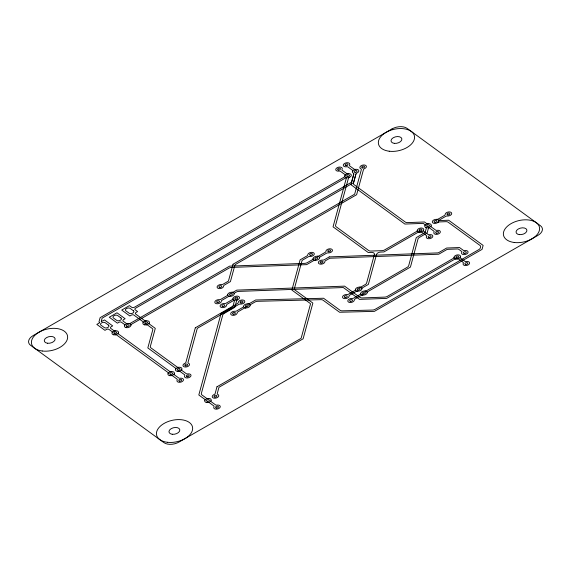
<?xml version="1.0" encoding="UTF-8"?>
<svg xmlns="http://www.w3.org/2000/svg" width="571" height="571" viewBox="0 0 571 571"><rect width="100%" height="100%" fill="white"/><g stroke="black" fill="none" stroke-linecap="round" stroke-linejoin="round"><path stroke-width="0.86" d="M428.022 223.725A1.841 1.092 -12.8 0 1 426.53 223.468L424.496 221.983L407.608 222.604A3.683 2.191 -12.8 0 1 405.267 222.033L354.063 184.654A3.683 2.191 -12.8 0 1 353.456 183.077L355.947 173.955A1.841 1.092 -12.8 0 1 356.975 172.984A3.312 1.97 -12.8 0 0 358.367 169.915A3.312 1.97 -12.8 0 0 353.563 170.094A3.312 1.97 -12.8 0 0 353.299 173.127A1.841 1.092 -12.8 0 1 353.813 174.034L351.729 181.706A1.841 1.092 -12.8 0 1 350.987 182.534L134.371 307.277A1.841 1.092 -12.8 0 1 131.844 307.369L129.446 305.621L121.73 310.06L129.86 315.999L131.351 315.142A1.841 1.092 -12.8 0 1 133.871 315.049L142.85 321.601A1.841 1.092 -12.8 0 1 143.071 322.594M355.954 173.955L353.592 182.67L135.62 308.19A1.841 1.092 -12.8 0 0 135.177 309.803L137.575 311.552L136.091 312.408A1.841 1.092 -12.8 0 0 135.655 314.021L144.627 320.581A1.841 1.092 -12.8 0 0 146.119 320.838M353.806 174.034L350.901 184.669L404.868 224.06L423.232 223.382L424.745 224.489A1.841 1.092 -12.8 0 1 424.967 225.481M101.381 321.53L104.536 319.967L112.673 325.898L111.181 326.755A1.841 1.092 -12.8 0 0 110.745 328.368L113.736 330.552A1.841 1.092 -12.8 0 0 115.221 330.809M101.26 321.437L101.973 318.632A1.841 1.092 -12.8 0 1 102.716 317.804L345.277 178.123A1.841 1.092 -12.8 0 1 346.94 177.752A3.312 1.97 -12.8 0 0 351.322 175.176A3.312 1.97 -12.8 0 0 346.761 174.055A3.312 1.97 -12.8 0 0 345.762 177.46A1.841 1.092 -12.8 0 1 346.276 178.373L333.043 226.83L368.231 252.51L371.443 252.396A3.683 2.191 -12.8 0 1 374.39 254.545L366.632 282.973A3.683 2.191 -12.8 0 1 365.14 284.622L361.443 286.756A1.841 1.092 -12.8 0 1 359.78 287.134M355.576 169.366A1.841 1.092 -12.8 0 1 354.091 169.109L349.83 165.997A1.841 1.092 -12.8 0 1 349.609 165.012A3.312 1.97 -12.8 0 0 347.296 162.706A3.312 1.97 -12.8 0 0 343.299 165.005A3.312 1.97 -12.8 0 0 346.554 166.768A1.841 1.092 -12.8 0 1 348.046 167.025L352.307 170.137A1.841 1.092 -12.8 0 1 352.528 171.122M348.046 173.705A1.841 1.092 -12.8 0 1 346.554 173.448L342.293 170.336A1.841 1.092 -12.8 0 1 342.079 169.344A3.312 1.97 -12.8 0 0 339.759 167.046A3.312 1.97 -12.8 0 0 335.769 169.337A3.312 1.97 -12.8 0 0 339.024 171.1A1.841 1.092 -12.8 0 1 340.516 171.364L344.777 174.469A1.841 1.092 -12.8 0 1 344.998 175.461M344.798 176.189A1.841 1.092 -12.8 0 1 344.027 177.21L100.118 317.669L99.047 321.587A1.841 1.092 -12.8 0 0 99.354 322.372M99.375 322.394A0.735 0.435 -12.8 0 1 99.197 323.036L96.827 324.407L104.957 330.345L106.442 329.488A1.841 1.092 -12.8 0 1 108.961 329.396L111.952 331.573A1.841 1.092 -12.8 0 1 112.173 332.565M127.676 323.636A1.841 1.092 -12.8 0 1 126.191 323.379L123.2 321.195A1.841 1.092 -12.8 0 1 123.636 319.582L125.12 318.725L116.991 312.794L109.282 317.233L117.412 323.172L118.896 322.315A1.841 1.092 -12.8 0 1 121.416 322.222L124.407 324.407A1.841 1.092 -12.8 0 1 124.628 325.391M431.098 225.973A1.841 1.092 -12.8 0 0 431.319 226.965L435.58 230.07A1.841 1.092 -12.8 0 0 437.065 230.334A3.312 1.97 -12.8 0 1 440.32 232.09A3.312 1.97 -12.8 0 1 436.33 234.388A3.312 1.97 -12.8 0 1 434.017 232.09A1.841 1.092 -12.8 0 0 433.796 231.098L429.535 227.986A1.841 1.092 -12.8 0 0 428.043 227.729A3.312 1.97 -12.8 0 1 424.995 225.431A3.312 1.97 -12.8 0 1 430.263 223.946A3.312 1.97 -12.8 0 1 429.413 227.344A1.841 1.092 -12.8 0 0 428.4 228.307L427.144 232.961L419.478 237.379A3.683 2.191 -12.8 0 0 417.993 239.035L410.435 267.085L367.981 291.531A1.841 1.092 -12.8 0 0 367.21 292.559M436.679 219.343A1.841 1.092 -12.8 0 0 438.342 218.971L444.409 215.481A1.841 1.092 -12.8 0 0 445.18 214.453A3.312 1.97 -12.8 0 1 448.813 211.927A3.312 1.97 -12.8 0 1 451.618 213.975A3.312 1.97 -12.8 0 1 447.321 216.016A1.841 1.092 -12.8 0 0 445.658 216.395L439.599 219.885A1.841 1.092 -12.8 0 0 438.828 220.913A3.312 1.97 -12.8 0 1 434.367 223.425A3.312 1.97 -12.8 0 1 433.189 220.356A3.312 1.97 -12.8 0 1 438.521 220.12A1.841 1.092 -12.8 0 0 439.856 220.556L448.635 220.228L483.13 245.409L482.045 249.384L374.419 311.359L339.588 312.258L323.129 300.246A3.683 2.191 -12.8 0 0 320.845 299.668L257.642 301.302A3.683 2.191 -12.8 0 0 254.873 302.066L250.855 304.386A1.841 1.092 -12.8 0 0 250.084 305.406M243.56 306.37A1.841 1.092 -12.8 0 1 242.789 307.391L236.722 310.888A1.841 1.092 -12.8 0 1 235.059 311.259A3.312 1.97 -12.8 0 0 230.77 313.301A3.312 1.97 -12.8 0 0 233.575 315.349A3.312 1.97 -12.8 0 0 237.208 312.822A1.841 1.092 -12.8 0 1 237.971 311.802L244.038 308.304A1.841 1.092 -12.8 0 1 245.701 307.933M181.764 369.551A1.841 1.092 -12.8 0 0 181.985 370.543L186.246 373.655A1.841 1.092 -12.8 0 0 187.738 373.912A3.312 1.97 -12.8 0 1 190.992 375.675A3.312 1.97 -12.8 0 1 187.002 377.973A3.312 1.97 -12.8 0 1 184.69 375.668A1.841 1.092 -12.8 0 0 184.469 374.676L180.208 371.564A1.841 1.092 -12.8 0 0 178.716 371.307M174.234 373.891A1.841 1.092 -12.8 0 0 174.455 374.876L178.716 377.988A1.841 1.092 -12.8 0 0 180.208 378.245A3.312 1.97 -12.8 0 1 183.462 380.008A3.312 1.97 -12.8 0 1 179.472 382.306A3.312 1.97 -12.8 0 1 177.153 380A1.841 1.092 -12.8 0 0 176.939 379.016L172.678 375.904A1.841 1.092 -12.8 0 0 171.186 375.647M211.02 400.742A1.841 1.092 -12.8 0 0 211.241 401.734L215.503 404.839A1.841 1.092 -12.8 0 0 216.987 405.103A3.312 1.97 -12.8 0 1 220.242 406.859A3.312 1.97 -12.8 0 1 216.252 409.157A3.312 1.97 -12.8 0 1 213.939 406.859A1.841 1.092 -12.8 0 0 213.718 405.867L209.457 402.755A1.841 1.092 -12.8 0 0 207.972 402.498M423.568 230.306A1.841 1.092 -12.8 0 0 423.782 231.298L428.043 234.41A1.841 1.092 -12.8 0 0 429.535 234.667A3.312 1.97 -12.8 0 1 432.789 236.43A3.312 1.97 -12.8 0 1 428.8 238.728A3.312 1.97 -12.8 0 1 426.487 236.423A1.841 1.092 -12.8 0 0 426.266 235.438L422.005 232.326A1.841 1.092 -12.8 0 0 420.513 232.069M317.433 256.222A1.841 1.092 -12.8 0 0 319.096 255.851L325.163 252.353A1.841 1.092 -12.8 0 0 325.934 251.326A3.312 1.97 -12.8 0 1 329.567 248.806A3.312 1.97 -12.8 0 1 332.372 250.855A3.312 1.97 -12.8 0 1 328.075 252.896A1.841 1.092 -12.8 0 0 326.412 253.267L320.345 256.757A1.841 1.092 -12.8 0 0 319.582 257.785A3.312 1.97 -12.8 0 1 314.778 260.255A3.312 1.97 -12.8 0 1 314.592 256.814A3.312 1.97 -12.8 0 1 319.574 257.728M229.827 296.342A1.841 1.092 -12.8 0 0 228.164 296.713L222.098 300.21A1.841 1.092 -12.8 0 0 221.327 301.231A3.312 1.97 -12.8 0 1 217.694 303.758A3.312 1.97 -12.8 0 1 214.889 301.709A3.312 1.97 -12.8 0 1 219.185 299.668A1.841 1.092 -12.8 0 0 220.849 299.297L226.908 295.799A1.841 1.092 -12.8 0 0 227.679 294.779M234.203 293.758A3.312 1.97 -12.8 0 1 229.406 296.285A3.312 1.97 -12.8 0 1 229.221 292.844A3.312 1.97 -12.8 0 1 234.203 293.758A1.841 1.092 -12.8 0 1 234.974 292.795L236.073 292.159A3.683 2.191 -12.8 0 1 238.778 291.396L343.307 287.541L359.537 299.39L386.688 298.383L454.502 259.334A1.841 1.092 -12.8 0 1 456.165 258.963M232.975 298.64A1.841 1.092 -12.8 0 1 232.204 299.668L226.137 303.158A1.841 1.092 -12.8 0 1 224.474 303.536A3.312 1.97 -12.8 0 0 220.185 305.571A3.312 1.97 -12.8 0 0 222.99 307.619A3.312 1.97 -12.8 0 0 226.623 305.1A1.841 1.092 -12.8 0 1 227.386 304.072L233.453 300.582A1.841 1.092 -12.8 0 1 235.116 300.203A3.312 1.97 -12.8 0 0 239.499 297.634A3.312 1.97 -12.8 0 0 234.938 296.513A3.312 1.97 -12.8 0 0 233.939 299.918A1.841 1.092 -12.8 0 1 234.445 300.824L233.068 305.892A3.683 2.191 -12.8 0 1 231.576 307.541L221.034 313.615L198.815 394.989L204.675 399.257A1.841 1.092 -12.8 0 1 204.889 400.25M357.539 291.217A1.841 1.092 -12.8 0 0 355.876 291.595L349.816 295.086A1.841 1.092 -12.8 0 0 349.045 296.113A3.312 1.97 -12.8 0 1 345.412 298.633A3.312 1.97 -12.8 0 1 342.607 296.592A3.312 1.97 -12.8 0 1 346.897 294.55A1.841 1.092 -12.8 0 0 348.56 294.172L354.627 290.682A1.841 1.092 -12.8 0 0 355.398 289.654M460.347 257.164A1.841 1.092 -12.8 0 0 460.569 258.149L464.83 261.261A1.841 1.092 -12.8 0 0 466.321 261.518A3.312 1.97 -12.8 0 1 469.576 263.281A3.312 1.97 -12.8 0 1 465.586 265.579A3.312 1.97 -12.8 0 1 463.274 263.281A1.841 1.092 -12.8 0 0 463.052 262.289L458.791 259.177A1.841 1.092 -12.8 0 0 457.3 258.92M362.835 295.086A1.841 1.092 -12.8 0 0 361.172 295.457L355.105 298.947A1.841 1.092 -12.8 0 0 354.334 299.975A3.312 1.97 -12.8 0 1 350.701 302.502A3.312 1.97 -12.8 0 1 347.896 300.453A3.312 1.97 -12.8 0 1 352.193 298.412A1.841 1.092 -12.8 0 0 353.856 298.033L359.923 294.543A1.841 1.092 -12.8 0 0 360.686 293.515M118.304 333.057A1.841 1.092 -12.8 0 0 118.518 334.049L169.666 371.386A1.841 1.092 -12.8 0 0 171.157 371.642M115.249 334.813A1.841 1.092 -12.8 0 1 116.741 335.07L167.888 372.406A1.841 1.092 -12.8 0 1 168.11 373.398M128.81 323.593A1.841 1.092 -12.8 0 0 130.474 323.222L229.613 266.129L304.671 263.359A3.683 2.191 -12.8 0 0 307.376 262.596L312.287 259.769A1.841 1.092 -12.8 0 0 313.058 258.742M130.952 325.163A1.841 1.092 -12.8 0 1 131.723 324.135L228.9 268.177A3.683 2.191 -12.8 0 1 231.605 267.414L306.663 264.644L313.536 260.683A1.841 1.092 -12.8 0 1 315.199 260.312M419.385 232.104A1.841 1.092 -12.8 0 0 417.722 232.483L383.94 251.932L380.729 252.054A3.683 2.191 -12.8 0 0 376.532 254.466L368.359 284.408L362.692 287.67A1.841 1.092 -12.8 0 0 361.921 288.698M417.237 230.541A1.841 1.092 -12.8 0 1 416.466 231.569L384.654 249.891A3.683 2.191 -12.8 0 1 381.949 250.655L370.972 251.054A3.683 2.191 -12.8 0 1 368.63 250.483L336.205 226.808A3.683 2.191 -12.8 0 1 335.598 225.238L348.417 178.288A1.841 1.092 -12.8 0 1 349.438 177.324M149.202 323.086A1.841 1.092 -12.8 0 0 149.416 324.071L155.298 328.368L150.38 346.333A3.683 2.191 -12.8 0 0 150.987 347.91L177.196 367.046A1.841 1.092 -12.8 0 0 178.687 367.303M146.147 324.842A1.841 1.092 -12.8 0 1 147.639 325.099L152.136 328.382A3.683 2.191 -12.8 0 1 152.743 329.959L147.825 347.925L175.418 368.067A1.841 1.092 -12.8 0 1 175.64 369.059M425.738 227.486A1.841 1.092 -12.8 0 1 426.252 228.393L425.152 232.476L416.259 237.6L408.7 265.651A3.683 2.191 -12.8 0 1 407.216 267.314L366.732 290.618A1.841 1.092 -12.8 0 1 365.069 290.996M232.062 292.252A1.841 1.092 -12.8 0 0 233.725 291.881L236.787 290.118L344.57 286.135L359.937 297.355A3.683 2.191 -12.8 0 0 362.278 297.934L384.697 297.106A3.683 2.191 -12.8 0 0 387.402 296.342L453.253 258.42A1.841 1.092 -12.8 0 0 454.024 257.393M237.615 299.782A1.841 1.092 -12.8 0 0 236.594 300.746L234.795 307.326L224.246 313.4A3.683 2.191 -12.8 0 0 222.761 315.049L201.37 393.39A3.683 2.191 -12.8 0 0 201.977 394.968L206.452 398.237A1.841 1.092 -12.8 0 0 207.944 398.494M247.942 303.843A1.841 1.092 -12.8 0 0 249.606 303.472L255.637 299.996L323.557 298.24L340.016 310.253A3.683 2.191 -12.8 0 0 342.3 310.831L372.413 310.053A3.683 2.191 -12.8 0 0 375.183 309.289L478.826 249.606A3.683 2.191 -12.8 0 0 480.318 247.95L480.575 247A3.683 2.191 -12.8 0 0 479.968 245.43L448.235 222.262A3.683 2.191 -12.8 0 0 445.894 221.684L439.477 221.926A1.841 1.092 -12.8 0 0 437.878 222.469M195.318 327.818L185.882 362.385A1.841 1.092 -12.8 0 1 184.861 363.349A3.312 1.97 -12.8 0 0 183.462 366.425A3.312 1.97 -12.8 0 0 188.266 366.247A3.312 1.97 -12.8 0 0 188.53 363.213A1.841 1.092 -12.8 0 1 188.023 362.307L197.173 328.782A1.841 1.092 -12.8 0 1 197.916 327.954L238.749 304.443A1.841 1.092 -12.8 0 1 240.412 304.065A3.312 1.97 -12.8 0 0 244.702 302.03A3.312 1.97 -12.8 0 0 241.897 299.982A3.312 1.97 -12.8 0 0 238.264 302.502A1.841 1.092 -12.8 0 1 237.493 303.529L195.318 327.818M233.032 264.237L228.429 281.103L223.14 284.151A1.841 1.092 -12.8 0 1 221.477 284.529A3.312 1.97 -12.8 0 0 217.18 286.563A3.312 1.97 -12.8 0 0 219.985 288.612A3.312 1.97 -12.8 0 0 223.618 286.092A1.841 1.092 -12.8 0 1 224.389 285.065L230.413 281.596L234.895 265.201A1.841 1.092 -12.8 0 1 235.637 264.373L356.632 194.697L363.477 169.616A1.841 1.092 -12.8 0 1 364.498 168.652A3.312 1.97 -12.8 0 0 365.897 165.576A3.312 1.97 -12.8 0 0 361.093 165.754A3.312 1.97 -12.8 0 0 360.829 168.788A1.841 1.092 -12.8 0 1 361.336 169.694L354.777 193.733A1.841 1.092 -12.8 0 1 354.034 194.561L233.032 264.237M216.987 386.781L215.131 393.576A1.841 1.092 -12.8 0 1 214.111 394.54A3.312 1.97 -12.8 0 0 212.712 397.609A3.312 1.97 -12.8 0 0 217.515 397.437A3.312 1.97 -12.8 0 0 217.787 394.404A1.841 1.092 -12.8 0 1 217.273 393.498L218.843 387.745A1.841 1.092 -12.8 0 1 219.585 386.917L303.108 338.817L312.872 303.073L294.6 289.733A1.841 1.092 -12.8 0 1 294.301 288.947L301.973 260.826A1.841 1.092 -12.8 0 1 302.716 259.998L308.24 256.822A1.841 1.092 -12.8 0 1 309.903 256.443A3.312 1.97 -12.8 0 0 314.2 254.402A3.312 1.97 -12.8 0 0 311.395 252.361A3.312 1.97 -12.8 0 0 307.762 254.88A1.841 1.092 -12.8 0 1 306.991 255.908L300.118 259.869L291.874 290.068L310.139 303.401A1.841 1.092 -12.8 0 1 310.446 304.193L301.252 337.861A1.841 1.092 -12.8 0 1 300.51 338.689L216.987 386.781M391.97 128.953L33.168 335.57A11.049 6.574 -12.8 0 0 30.527 345.255L163.884 442.611A11.049 6.574 -12.8 0 0 179.03 442.047L537.832 235.43A11.049 6.574 -12.8 0 0 540.473 225.745L407.116 128.389A11.049 6.574 -12.8 0 0 391.97 128.953M329.26 256.907L324.392 259.712A1.841 1.092 -12.8 0 1 322.729 260.083A3.312 1.97 -12.8 0 0 318.432 262.125A3.312 1.97 -12.8 0 0 321.237 264.173A3.312 1.97 -12.8 0 0 324.87 261.654A1.841 1.092 -12.8 0 1 325.641 260.626L329.16 258.599A1.841 1.092 -12.8 0 1 330.516 258.213L438.749 254.223L446.586 249.705A1.841 1.092 -12.8 0 1 447.935 249.327L457.507 248.97A1.841 1.092 -12.8 0 1 458.677 249.263L461.532 251.347A1.841 1.092 -12.8 0 1 461.753 252.332A3.312 1.97 -12.8 0 0 464.066 254.637A3.312 1.97 -12.8 0 0 468.056 252.339A3.312 1.97 -12.8 0 0 464.801 250.576A1.841 1.092 -12.8 0 1 463.309 250.319L459.505 247.543L446.686 248.014L438.849 252.532A1.841 1.092 -12.8 0 1 437.493 252.91L329.26 256.907M133.414 310.781L130.138 308.397A2.634 1.563 -12.8 0 0 126.526 308.526A2.634 1.563 -12.8 0 0 125.898 310.838L129.174 313.222A2.634 1.563 -12.8 0 0 132.779 313.094A2.634 1.563 -12.8 0 0 133.414 310.781M120.959 317.954L117.683 315.563A2.634 1.563 -12.8 0 0 114.079 315.699A2.634 1.563 -12.8 0 0 113.443 318.004L116.72 320.395A2.634 1.563 -12.8 0 0 120.324 320.26A2.634 1.563 -12.8 0 0 120.959 317.954M108.504 325.127L105.235 322.736A2.634 1.563 -12.8 0 0 101.624 322.872A2.634 1.563 -12.8 0 0 100.988 325.177L104.265 327.568A2.634 1.563 -12.8 0 0 107.876 327.433A2.634 1.563 -12.8 0 0 108.504 325.127M144.756 324.856A3.312 1.97 -12.8 0 0 149.381 322.194A3.312 1.97 -12.8 0 0 144.263 321.466A3.312 1.97 -12.8 0 0 144.756 324.856M113.865 334.827A3.312 1.97 -12.8 0 0 118.49 332.165A3.312 1.97 -12.8 0 0 113.365 331.444A3.312 1.97 -12.8 0 0 113.865 334.827M389.215 151.222A18.415 10.956 -12.8 0 0 414.46 136.126A18.415 10.956 -12.8 0 0 385.689 132.572A18.415 10.956 -12.8 0 0 389.215 151.222M42.283 351.008A18.415 10.956 -12.8 0 0 67.528 335.912A18.415 10.956 -12.8 0 0 38.749 332.358A18.415 10.956 -12.8 0 0 42.283 351.008M167.31 442.275A18.415 10.956 -12.8 0 0 192.548 427.179A18.415 10.956 -12.8 0 0 163.777 423.625A18.415 10.956 -12.8 0 0 167.31 442.275M514.243 242.489A18.415 10.956 -12.8 0 0 539.488 227.394A18.415 10.956 -12.8 0 0 510.71 223.839A18.415 10.956 -12.8 0 0 514.243 242.489M47.543 343.242A5.524 3.283 -12.8 0 0 55.109 338.71A5.524 3.283 -12.8 0 0 46.472 337.654A5.524 3.283 -12.8 0 0 47.543 343.242M394.283 143.35A5.524 3.283 -12.8 0 0 401.856 138.817A5.524 3.283 -12.8 0 0 393.226 137.754A5.524 3.283 -12.8 0 0 394.283 143.35M172.221 434.267A5.524 3.283 -12.8 0 0 179.801 429.742A5.524 3.283 -12.8 0 0 171.172 428.671A5.524 3.283 -12.8 0 0 172.221 434.267M519.31 234.617A5.524 3.283 -12.8 0 0 526.883 230.084A5.524 3.283 -12.8 0 0 518.247 229.021A5.524 3.283 -12.8 0 0 519.31 234.617M355.012 172.271A1.47 0.878 -12.8 0 0 357.032 171.064A1.47 0.878 -12.8 0 0 354.734 170.779A1.47 0.878 -12.8 0 0 355.012 172.271M347.482 176.61A1.47 0.878 -12.8 0 0 349.502 175.397A1.47 0.878 -12.8 0 0 347.197 175.119A1.47 0.878 -12.8 0 0 347.482 176.61M362.549 167.931A1.47 0.878 -12.8 0 0 364.562 166.725A1.47 0.878 -12.8 0 0 362.264 166.439A1.47 0.878 -12.8 0 0 362.549 167.931M219.778 287.47A1.47 0.878 -12.8 0 0 221.798 286.264A1.47 0.878 -12.8 0 0 219.492 285.978A1.47 0.878 -12.8 0 0 219.778 287.47M345.962 165.661A1.47 0.878 -12.8 0 0 347.982 164.455A1.47 0.878 -12.8 0 0 345.683 164.17A1.47 0.878 -12.8 0 0 345.962 165.661M338.432 170.001A1.47 0.878 -12.8 0 0 340.452 168.795A1.47 0.878 -12.8 0 0 338.153 168.509A1.47 0.878 -12.8 0 0 338.432 170.001M434.988 222.29A1.47 0.878 -12.8 0 0 437.008 221.084A1.47 0.878 -12.8 0 0 434.702 220.799A1.47 0.878 -12.8 0 0 434.988 222.29M447.864 214.874A1.47 0.878 -12.8 0 0 449.884 213.668A1.47 0.878 -12.8 0 0 447.578 213.383A1.47 0.878 -12.8 0 0 447.864 214.874M427.451 226.63A1.47 0.878 -12.8 0 0 429.471 225.417A1.47 0.878 -12.8 0 0 427.172 225.131A1.47 0.878 -12.8 0 0 427.451 226.63M436.501 233.232A1.47 0.878 -12.8 0 0 438.521 232.026A1.47 0.878 -12.8 0 0 436.223 231.74A1.47 0.878 -12.8 0 0 436.501 233.232M419.921 230.962A1.47 0.878 -12.8 0 0 421.94 229.756A1.47 0.878 -12.8 0 0 419.642 229.471A1.47 0.878 -12.8 0 0 419.921 230.962M428.971 237.572A1.47 0.878 -12.8 0 0 430.991 236.365A1.47 0.878 -12.8 0 0 428.685 236.08A1.47 0.878 -12.8 0 0 428.971 237.572M464.237 253.481A1.47 0.878 -12.8 0 0 466.257 252.275A1.47 0.878 -12.8 0 0 463.952 251.989A1.47 0.878 -12.8 0 0 464.237 253.481M321.03 263.031A1.47 0.878 -12.8 0 0 323.05 261.825A1.47 0.878 -12.8 0 0 320.745 261.539A1.47 0.878 -12.8 0 0 321.03 263.031M456.707 257.814A1.47 0.878 -12.8 0 0 458.727 256.607A1.47 0.878 -12.8 0 0 456.422 256.322A1.47 0.878 -12.8 0 0 456.707 257.814M465.758 264.423A1.47 0.878 -12.8 0 0 467.777 263.217A1.47 0.878 -12.8 0 0 465.472 262.931A1.47 0.878 -12.8 0 0 465.758 264.423M328.618 251.747A1.47 0.878 -12.8 0 0 330.638 250.541A1.47 0.878 -12.8 0 0 328.332 250.255A1.47 0.878 -12.8 0 0 328.618 251.747M315.734 259.163A1.47 0.878 -12.8 0 0 317.754 257.956A1.47 0.878 -12.8 0 0 315.456 257.671A1.47 0.878 -12.8 0 0 315.734 259.163M214.91 397.059A1.47 0.878 -12.8 0 0 216.93 395.853A1.47 0.878 -12.8 0 0 214.625 395.567A1.47 0.878 -12.8 0 0 214.91 397.059M310.446 255.301A1.47 0.878 -12.8 0 0 312.465 254.095A1.47 0.878 -12.8 0 0 310.16 253.81A1.47 0.878 -12.8 0 0 310.446 255.301M185.654 365.868A1.47 0.878 -12.8 0 0 187.673 364.662A1.47 0.878 -12.8 0 0 185.375 364.377A1.47 0.878 -12.8 0 0 185.654 365.868M240.948 302.923A1.47 0.878 -12.8 0 0 242.968 301.716A1.47 0.878 -12.8 0 0 240.669 301.431A1.47 0.878 -12.8 0 0 240.948 302.923M230.363 295.2A1.47 0.878 -12.8 0 0 232.383 293.986A1.47 0.878 -12.8 0 0 230.084 293.708A1.47 0.878 -12.8 0 0 230.363 295.2M217.487 302.616A1.47 0.878 -12.8 0 0 219.507 301.402A1.47 0.878 -12.8 0 0 217.201 301.124A1.47 0.878 -12.8 0 0 217.487 302.616M235.659 299.061A1.47 0.878 -12.8 0 0 237.679 297.855A1.47 0.878 -12.8 0 0 235.373 297.57A1.47 0.878 -12.8 0 0 235.659 299.061M222.776 306.477A1.47 0.878 -12.8 0 0 224.796 305.271A1.47 0.878 -12.8 0 0 222.497 304.985A1.47 0.878 -12.8 0 0 222.776 306.477M246.244 306.791A1.47 0.878 -12.8 0 0 248.264 305.578A1.47 0.878 -12.8 0 0 245.958 305.299A1.47 0.878 -12.8 0 0 246.244 306.791M233.361 314.207A1.47 0.878 -12.8 0 0 235.38 312.994A1.47 0.878 -12.8 0 0 233.082 312.715A1.47 0.878 -12.8 0 0 233.361 314.207M178.123 370.208A1.47 0.878 -12.8 0 0 180.143 368.994A1.47 0.878 -12.8 0 0 177.838 368.716A1.47 0.878 -12.8 0 0 178.123 370.208M187.174 376.81A1.47 0.878 -12.8 0 0 189.194 375.604A1.47 0.878 -12.8 0 0 186.888 375.318A1.47 0.878 -12.8 0 0 187.174 376.81M170.593 374.54A1.47 0.878 -12.8 0 0 172.613 373.334A1.47 0.878 -12.8 0 0 170.308 373.049A1.47 0.878 -12.8 0 0 170.593 374.54M179.644 381.15A1.47 0.878 -12.8 0 0 181.664 379.943A1.47 0.878 -12.8 0 0 179.358 379.658A1.47 0.878 -12.8 0 0 179.644 381.15M207.373 401.399A1.47 0.878 -12.8 0 0 209.393 400.185A1.47 0.878 -12.8 0 0 207.095 399.907A1.47 0.878 -12.8 0 0 207.373 401.399M216.423 408.001A1.47 0.878 -12.8 0 0 218.443 406.795A1.47 0.878 -12.8 0 0 216.145 406.509A1.47 0.878 -12.8 0 0 216.423 408.001M363.37 293.937A1.47 0.878 -12.8 0 0 365.39 292.73A1.47 0.878 -12.8 0 0 363.092 292.445A1.47 0.878 -12.8 0 0 363.37 293.937M350.494 301.352A1.47 0.878 -12.8 0 0 352.514 300.146A1.47 0.878 -12.8 0 0 350.209 299.861A1.47 0.878 -12.8 0 0 350.494 301.352M358.081 290.075A1.47 0.878 -12.8 0 0 360.101 288.869A1.47 0.878 -12.8 0 0 357.796 288.583A1.47 0.878 -12.8 0 0 358.081 290.075M345.205 297.491A1.47 0.878 -12.8 0 0 347.218 296.285A1.47 0.878 -12.8 0 0 344.92 295.999A1.47 0.878 -12.8 0 0 345.205 297.491M114.657 333.714A1.47 0.878 -12.8 0 0 116.677 332.5A1.47 0.878 -12.8 0 0 114.378 332.222A1.47 0.878 -12.8 0 0 114.657 333.714M145.555 323.736A1.47 0.878 -12.8 0 0 147.575 322.529A1.47 0.878 -12.8 0 0 145.277 322.244A1.47 0.878 -12.8 0 0 145.555 323.736M127.112 326.541A1.47 0.878 -12.8 0 0 129.132 325.334A1.47 0.878 -12.8 0 0 126.833 325.049A1.47 0.878 -12.8 0 0 127.112 326.541M126.155 327.626A3.312 1.97 -12.8 0 0 130.952 325.099A3.312 1.97 -12.8 0 0 125.97 324.185A3.312 1.97 -12.8 0 0 126.155 327.626M245.287 307.876A3.312 1.97 -12.8 0 0 250.084 305.349A3.312 1.97 -12.8 0 0 245.095 304.436A3.312 1.97 -12.8 0 0 245.287 307.876M177.324 371.321A3.312 1.97 -12.8 0 0 181.949 368.659A3.312 1.97 -12.8 0 0 176.832 367.938A3.312 1.97 -12.8 0 0 177.324 371.321M169.794 375.661A3.312 1.97 -12.8 0 0 174.419 372.999A3.312 1.97 -12.8 0 0 169.294 372.271A3.312 1.97 -12.8 0 0 169.794 375.661M206.581 402.512A3.312 1.97 -12.8 0 0 211.206 399.85A3.312 1.97 -12.8 0 0 206.081 399.129A3.312 1.97 -12.8 0 0 206.581 402.512M419.121 232.076A3.312 1.97 -12.8 0 0 423.746 229.421A3.312 1.97 -12.8 0 0 418.629 228.693A3.312 1.97 -12.8 0 0 419.121 232.076M357.125 291.167A3.312 1.97 -12.8 0 0 361.921 288.64A3.312 1.97 -12.8 0 0 356.932 287.727A3.312 1.97 -12.8 0 0 357.125 291.167M455.908 258.934A3.312 1.97 -12.8 0 0 460.533 256.272A3.312 1.97 -12.8 0 0 455.408 255.544A3.312 1.97 -12.8 0 0 455.908 258.934M362.414 295.029A3.312 1.97 -12.8 0 0 367.21 292.502A3.312 1.97 -12.8 0 0 362.228 291.588A3.312 1.97 -12.8 0 0 362.414 295.029"/></g></svg>
